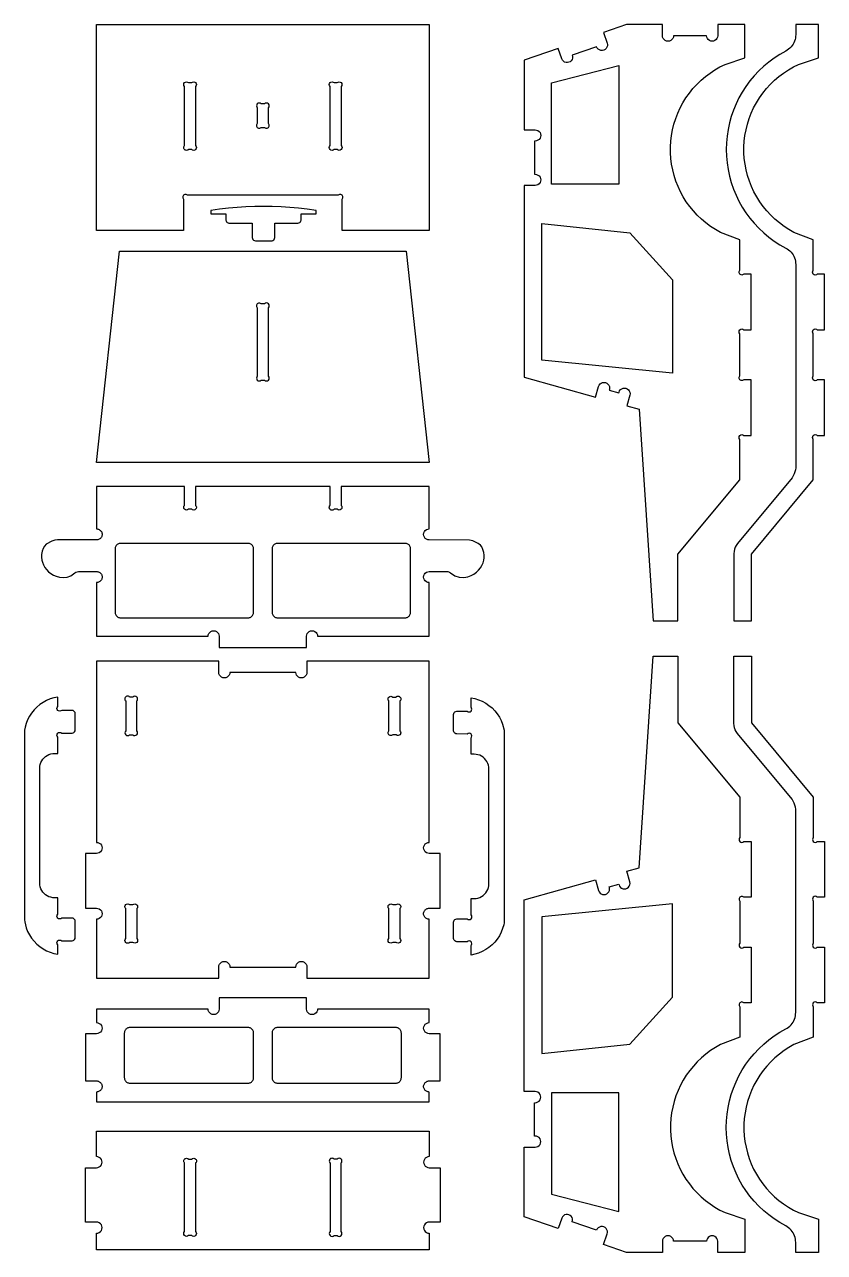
# Model space of a CAD drawing. Extents: x -604.7 to -557.8, y 393.4 to 421.
# Drawn here: x -575.81 to -557.83, y 393.35 to 420.96 of the extents above; entities that cross this region are included whole.
import ezdxf

# ---------------------------------------------------------------- set-up
doc = ezdxf.new("R2010")
doc.units = 0
doc.header["$MEASUREMENT"] = 0
doc.layers.get('0').update_dxf_attribs({"linetype": 'CONTINUOUS'})
doc.layers.get('DEFPOINTS').update_dxf_attribs({"color": 18, "linetype": 'CONTINUOUS'})

msp = doc.modelspace()

# ---------------------------------------------------------------- linework, layer by layer
for points in [[(-568.67, 416.329), (-568.67, 417.034, 1), (-568.758, 417.122), (-572.144, 417.122, 1), (-572.233, 417.034), (-572.233, 416.329), (-574.19, 416.329), (-574.19, 420.958), (-566.713, 420.958), (-566.713, 416.329)], [(-561.238, 420.645), (-561.257, 420.619), (-561.283, 420.6), (-561.313, 420.587), (-561.346, 420.583), (-561.378, 420.587), (-561.408, 420.6), (-561.434, 420.619), (-561.454, 420.645), (-561.467, 420.675), (-561.471, 420.708), (-561.471, 420.958), (-562.28, 420.958), (-562.795, 420.778), (-562.712, 420.542), (-562.706, 420.51), (-562.708, 420.477), (-562.718, 420.446), (-562.736, 420.419), (-562.76, 420.397), (-562.789, 420.383), (-562.821, 420.376), (-562.854, 420.378), (-562.885, 420.388), (-562.912, 420.406), (-562.934, 420.43), (-562.949, 420.459), (-563.496, 420.268), (-563.489, 420.236), (-563.491, 420.203), (-563.501, 420.172), (-563.519, 420.145), (-563.544, 420.123), (-563.573, 420.109), (-563.605, 420.102), (-563.637, 420.104), (-563.668, 420.114), (-563.696, 420.132), (-563.717, 420.156), (-563.732, 420.185), (-563.815, 420.421), (-564.58, 420.154), (-564.58, 418.59), (-564.33, 418.59), (-564.298, 418.586), (-564.268, 418.574), (-564.242, 418.554), (-564.222, 418.528), (-564.209, 418.498), (-564.205, 418.465), (-564.209, 418.433), (-564.222, 418.403), (-564.242, 418.377), (-564.268, 418.357), (-564.298, 418.345), (-564.33, 418.34), (-564.349, 418.34), (-564.349, 417.591), (-564.33, 417.591), (-564.298, 417.587), (-564.268, 417.574), (-564.242, 417.555), (-564.222, 417.529), (-564.209, 417.499), (-564.205, 417.466), (-564.209, 417.434), (-564.222, 417.404), (-564.242, 417.378), (-564.268, 417.358), (-564.298, 417.345), (-564.33, 417.341), (-564.58, 417.341), (-564.58, 413.03), (-562.972, 412.582), (-562.905, 412.823), (-562.892, 412.853), (-562.872, 412.879), (-562.846, 412.898), (-562.815, 412.911), (-562.783, 412.914), (-562.751, 412.91), (-562.721, 412.897), (-562.695, 412.877), (-562.675, 412.851), (-562.663, 412.821), (-562.659, 412.788), (-562.664, 412.756), (-562.669, 412.737), (-562.45, 412.676), (-562.445, 412.695), (-562.432, 412.725), (-562.412, 412.751), (-562.386, 412.77), (-562.356, 412.783), (-562.323, 412.786), (-562.291, 412.782), (-562.261, 412.769), (-562.235, 412.749), (-562.216, 412.723), (-562.203, 412.693), (-562.199, 412.66), (-562.204, 412.628), (-562.271, 412.387), (-561.996, 412.31), (-561.679, 407.553), (-561.122, 407.553), (-561.122, 409.05), (-559.73, 410.725), (-559.73, 411.633, -1), (-559.642, 411.721), (-559.48, 411.721), (-559.48, 412.971), (-559.642, 412.971, -1), (-559.73, 413.059), (-559.73, 414.008, -1), (-559.642, 414.096), (-559.48, 414.096), (-559.48, 415.346), (-559.642, 415.346, -1), (-559.73, 415.434), (-559.73, 416.115), (-560.166, 416.285), (-560.28, 416.35), (-560.389, 416.421), (-560.493, 416.498), (-560.593, 416.582), (-560.687, 416.672), (-560.775, 416.768), (-560.858, 416.869), (-560.934, 416.975), (-561.003, 417.085), (-561.065, 417.2), (-561.12, 417.318), (-561.168, 417.439), (-561.208, 417.563), (-561.24, 417.689), (-561.265, 417.817), (-561.281, 417.946), (-561.29, 418.076), (-561.29, 418.206), (-561.283, 418.336), (-561.267, 418.465), (-561.243, 418.594), (-561.212, 418.72), (-561.173, 418.844), (-561.126, 418.966), (-561.071, 419.084), (-561.01, 419.199), (-560.941, 419.31), (-560.866, 419.416), (-560.785, 419.517), (-560.697, 419.614), (-560.603, 419.704), (-560.504, 419.789), (-560.4, 419.867), (-560.292, 419.939), (-560.179, 420.004), (-560.062, 420.062), (-559.617, 420.208), (-559.617, 420.958), (-560.228, 420.958), (-560.228, 420.708), (-560.232, 420.675), (-560.245, 420.645), (-560.265, 420.619), (-560.291, 420.6), (-560.321, 420.587), (-560.353, 420.583), (-560.386, 420.587), (-560.416, 420.6), (-560.442, 420.619), (-560.461, 420.645), (-560.474, 420.675), (-560.478, 420.708), (-561.221, 420.708), (-561.225, 420.675)], [(-559.475, 418.966), (-559.421, 419.084), (-559.359, 419.199), (-559.291, 419.31), (-559.215, 419.416), (-559.134, 419.517), (-559.046, 419.614), (-558.952, 419.704), (-558.853, 419.789), (-558.749, 419.867), (-558.641, 419.939), (-558.528, 420.004), (-558.411, 420.062), (-557.966, 420.208), (-557.966, 420.958), (-558.475, 420.958), (-558.475, 420.731), (-558.477, 420.693), (-558.482, 420.655), (-558.491, 420.619), (-558.502, 420.583), (-558.517, 420.548), (-558.536, 420.515), (-558.556, 420.484), (-558.58, 420.454), (-558.607, 420.427), (-558.635, 420.403), (-558.666, 420.381), (-558.698, 420.362), (-558.83, 420.287), (-558.957, 420.205), (-559.079, 420.116), (-559.195, 420.019), (-559.305, 419.916), (-559.408, 419.806), (-559.505, 419.69), (-559.594, 419.568), (-559.676, 419.441), (-559.75, 419.31), (-559.817, 419.174), (-559.874, 419.035), (-559.924, 418.892), (-559.964, 418.746), (-559.996, 418.599), (-560.019, 418.449), (-560.032, 418.299), (-560.037, 418.148), (-560.032, 417.997), (-560.019, 417.847), (-559.996, 417.697), (-559.964, 417.55), (-559.924, 417.404), (-559.874, 417.261), (-559.817, 417.122), (-559.75, 416.986), (-559.676, 416.855), (-559.594, 416.728), (-559.505, 416.606), (-559.408, 416.49), (-559.305, 416.38), (-559.195, 416.277), (-559.079, 416.18), (-558.957, 416.091), (-558.83, 416.009), (-558.698, 415.934), (-558.666, 415.915), (-558.635, 415.893), (-558.607, 415.869), (-558.58, 415.842), (-558.556, 415.812), (-558.536, 415.781), (-558.517, 415.748), (-558.502, 415.713), (-558.491, 415.677), (-558.482, 415.641), (-558.477, 415.603), (-558.475, 415.565), (-558.476, 410.995), (-558.482, 410.947), (-558.493, 410.9), (-558.509, 410.855), (-558.531, 410.812), (-558.557, 410.771), (-559.786, 409.29), (-559.812, 409.25), (-559.834, 409.207), (-559.85, 409.162), (-559.861, 409.115), (-559.866, 409.067), (-559.867, 407.553), (-559.471, 407.553), (-559.471, 409.05), (-558.08, 410.725), (-558.08, 411.633, -1), (-557.991, 411.721), (-557.83, 411.721), (-557.83, 412.971), (-557.991, 412.971, -1), (-558.08, 413.059), (-558.08, 414.008, -1), (-557.991, 414.096), (-557.83, 414.096), (-557.83, 415.346), (-557.991, 415.346, -1), (-558.08, 415.434), (-558.08, 416.115), (-558.516, 416.285), (-558.629, 416.35), (-558.738, 416.421), (-558.843, 416.498), (-558.942, 416.582), (-559.036, 416.672), (-559.125, 416.768), (-559.207, 416.869), (-559.283, 416.975), (-559.352, 417.085), (-559.414, 417.2), (-559.469, 417.318), (-559.517, 417.439), (-559.557, 417.563), (-559.589, 417.689), (-559.614, 417.817), (-559.63, 417.946), (-559.639, 418.076), (-559.639, 418.206), (-559.632, 418.336), (-559.616, 418.465), (-559.592, 418.594), (-559.561, 418.72), (-559.522, 418.844)], [(-571.962, 419.564), (-571.962, 418.236, -1), (-572.05, 418.147), (-572.123, 418.147, -1), (-572.212, 418.236), (-572.212, 419.564, -1), (-572.123, 419.652), (-572.05, 419.652, -1)], [(-568.691, 419.564), (-568.691, 418.236, -1), (-568.779, 418.147), (-568.852, 418.147, -1), (-568.941, 418.236), (-568.941, 419.564, -1), (-568.852, 419.652), (-568.779, 419.652, -1)], [(-570.576, 419.086), (-570.576, 418.733, 1), (-570.488, 418.644), (-570.415, 418.644, 1), (-570.326, 418.733), (-570.326, 419.086, 1), (-570.415, 419.174), (-570.488, 419.174, 1)], [(-570.326, 413.053), (-570.326, 414.592, 1), (-570.415, 414.68), (-570.488, 414.68, 1), (-570.576, 414.592), (-570.576, 413.053, 1), (-570.488, 412.965), (-570.415, 412.965, 1)], [(-575.158, 408.583), (-575.094, 408.556), (-575.018, 408.537), (-574.936, 408.53), (-574.847, 408.537), (-574.767, 408.562), (-574.68, 408.63), (-574.652, 408.646), (-574.622, 408.657), (-574.591, 408.662), (-574.19, 408.663), (-574.173, 408.662), (-574.157, 408.658), (-574.142, 408.653), (-574.127, 408.646), (-574.113, 408.637), (-574.101, 408.626), (-574.09, 408.614), (-574.081, 408.6), (-574.074, 408.586), (-574.069, 408.57), (-574.066, 408.554), (-574.065, 408.538), (-574.066, 408.521), (-574.069, 408.505), (-574.074, 408.49), (-574.081, 408.475), (-574.09, 408.462), (-574.101, 408.449), (-574.113, 408.439), (-574.127, 408.429), (-574.142, 408.422), (-574.157, 408.417), (-574.173, 408.414), (-574.19, 408.413), (-574.19, 407.206), (-571.683, 407.206), (-571.679, 407.238), (-571.666, 407.268), (-571.646, 407.294), (-571.62, 407.314), (-571.59, 407.327), (-571.558, 407.331), (-571.526, 407.327), (-571.495, 407.314), (-571.469, 407.294), (-571.45, 407.268), (-571.437, 407.238), (-571.433, 407.206), (-571.433, 406.956), (-569.47, 406.956), (-569.47, 407.206), (-569.465, 407.238), (-569.453, 407.268), (-569.433, 407.294), (-569.407, 407.314), (-569.377, 407.327), (-569.345, 407.331), (-569.312, 407.327), (-569.282, 407.314), (-569.256, 407.294), (-569.236, 407.268), (-569.224, 407.238), (-569.22, 407.206), (-566.713, 407.206), (-566.713, 408.413), (-566.745, 408.417), (-566.775, 408.429), (-566.801, 408.449), (-566.821, 408.475), (-566.834, 408.505), (-566.838, 408.538), (-566.834, 408.57), (-566.821, 408.6), (-566.801, 408.626), (-566.775, 408.646), (-566.745, 408.658), (-566.713, 408.663), (-566.322, 408.663), (-566.291, 408.66), (-566.26, 408.651), (-566.232, 408.636), (-566.14, 408.565), (-566.038, 408.534), (-565.932, 408.531), (-565.847, 408.545), (-565.77, 408.571), (-565.707, 408.604), (-565.646, 408.648), (-565.601, 408.692), (-565.561, 408.742), (-565.527, 408.798), (-565.501, 408.858), (-565.483, 408.92), (-565.477, 408.968), (-565.477, 409.031), (-565.486, 409.091), (-565.505, 409.159), (-565.532, 409.215), (-565.563, 409.256), (-565.609, 409.295), (-565.735, 409.355), (-565.804, 409.369), (-566.713, 409.371), (-566.745, 409.375), (-566.775, 409.388), (-566.801, 409.407), (-566.821, 409.433), (-566.834, 409.463), (-566.838, 409.496), (-566.834, 409.528), (-566.821, 409.558), (-566.801, 409.584), (-566.775, 409.604), (-566.745, 409.617), (-566.713, 409.621), (-566.713, 410.57), (-568.691, 410.57), (-568.691, 410.149, -1), (-568.779, 410.061), (-568.852, 410.061, -1), (-568.941, 410.149), (-568.941, 410.57), (-571.962, 410.57), (-571.962, 410.149, -1), (-572.05, 410.061), (-572.123, 410.061, -1), (-572.212, 410.149), (-572.212, 410.57), (-574.19, 410.57), (-574.19, 409.621), (-574.173, 409.62), (-574.157, 409.617), (-574.142, 409.611), (-574.127, 409.604), (-574.113, 409.595), (-574.101, 409.584), (-574.09, 409.572), (-574.081, 409.558), (-574.074, 409.544), (-574.069, 409.528), (-574.066, 409.512), (-574.065, 409.496), (-574.066, 409.479), (-574.069, 409.463), (-574.074, 409.448), (-574.081, 409.433), (-574.09, 409.42), (-574.101, 409.407), (-574.113, 409.397), (-574.127, 409.388), (-574.142, 409.38), (-574.157, 409.375), (-574.173, 409.372), (-574.19, 409.371), (-575.068, 409.371), (-575.128, 409.365), (-575.195, 409.344), (-575.319, 409.275), (-575.358, 409.233), (-575.387, 409.183), (-575.41, 409.119), (-575.424, 409.046), (-575.426, 408.984), (-575.419, 408.92), (-575.407, 408.873), (-575.383, 408.813), (-575.351, 408.756), (-575.312, 408.704), (-575.268, 408.658), (-575.22, 408.62)], [(-557.966, 393.355), (-558.475, 393.355), (-558.475, 393.582), (-558.477, 393.62), (-558.482, 393.657), (-558.491, 393.694), (-558.502, 393.73), (-558.517, 393.765), (-558.536, 393.798), (-558.556, 393.829), (-558.58, 393.858), (-558.607, 393.886), (-558.635, 393.91), (-558.666, 393.932), (-558.698, 393.951), (-558.83, 394.025), (-558.957, 394.107), (-559.079, 394.197), (-559.195, 394.293), (-559.305, 394.397), (-559.408, 394.507), (-559.505, 394.623), (-559.594, 394.745), (-559.676, 394.871), (-559.75, 395.003), (-559.817, 395.139), (-559.874, 395.278), (-559.924, 395.421), (-559.964, 395.566), (-559.996, 395.714), (-560.019, 395.863), (-560.032, 396.014), (-560.037, 396.165), (-560.032, 396.316), (-560.019, 396.466), (-559.996, 396.615), (-559.964, 396.763), (-559.924, 396.909), (-559.874, 397.051), (-559.817, 397.191), (-559.75, 397.327), (-559.676, 397.458), (-559.594, 397.585), (-559.505, 397.707), (-559.408, 397.823), (-559.305, 397.933), (-559.195, 398.036), (-559.079, 398.133), (-558.957, 398.222), (-558.83, 398.304), (-558.698, 398.378), (-558.666, 398.397), (-558.635, 398.419), (-558.607, 398.444), (-558.58, 398.471), (-558.556, 398.5), (-558.536, 398.532), (-558.517, 398.565), (-558.502, 398.6), (-558.491, 398.635), (-558.482, 398.672), (-558.477, 398.71), (-558.475, 398.747), (-558.476, 403.318), (-558.482, 403.366), (-558.493, 403.413), (-558.509, 403.458), (-558.531, 403.501), (-558.557, 403.541), (-559.786, 405.022), (-559.812, 405.063), (-559.834, 405.106), (-559.85, 405.151), (-559.861, 405.198), (-559.866, 405.246), (-559.867, 406.759), (-559.471, 406.759), (-559.471, 405.262), (-558.08, 403.588), (-558.08, 402.68, 1), (-557.991, 402.592), (-557.83, 402.592), (-557.83, 401.342), (-557.991, 401.342, 1), (-558.08, 401.253), (-558.08, 400.305, 1), (-557.991, 400.217), (-557.83, 400.217), (-557.83, 398.967), (-557.991, 398.967, 1), (-558.08, 398.878), (-558.08, 398.198), (-558.516, 398.027), (-558.629, 397.963), (-558.738, 397.892), (-558.843, 397.814), (-558.942, 397.73), (-559.036, 397.64), (-559.125, 397.545), (-559.207, 397.444), (-559.283, 397.338), (-559.352, 397.228), (-559.414, 397.113), (-559.469, 396.995), (-559.517, 396.874), (-559.557, 396.75), (-559.589, 396.624), (-559.614, 396.496), (-559.63, 396.367), (-559.639, 396.237), (-559.639, 396.107), (-559.632, 395.977), (-559.616, 395.847), (-559.592, 395.719), (-559.561, 395.593), (-559.522, 395.469), (-559.475, 395.347), (-559.421, 395.229), (-559.359, 395.114), (-559.291, 395.003), (-559.215, 394.897), (-559.134, 394.795), (-559.046, 394.699), (-558.952, 394.608), (-558.853, 394.524), (-558.749, 394.445), (-558.641, 394.374), (-558.528, 394.309), (-558.411, 394.251), (-557.966, 394.105)], [(-575.217, 401.338), (-575.258, 401.352), (-575.298, 401.371), (-575.334, 401.396), (-575.367, 401.424), (-575.395, 401.457), (-575.42, 401.493), (-575.439, 401.532), (-575.453, 401.574), (-575.461, 401.616), (-575.464, 401.66), (-575.464, 404.24), (-575.461, 404.283), (-575.453, 404.326), (-575.439, 404.367), (-575.42, 404.406), (-575.395, 404.443), (-575.367, 404.475), (-575.334, 404.504), (-575.298, 404.528), (-575.258, 404.548), (-575.217, 404.562), (-575.174, 404.57), (-575.131, 404.573), (-575.062, 404.573), (-575.062, 404.939, -1), (-574.973, 405.027), (-574.738, 405.028), (-574.717, 405.033), (-574.698, 405.044), (-574.683, 405.059), (-574.672, 405.078), (-574.666, 405.099), (-574.666, 405.469), (-574.672, 405.49), (-574.683, 405.509), (-574.698, 405.524), (-574.717, 405.535), (-574.738, 405.541), (-574.973, 405.541, -1), (-575.062, 405.629), (-575.062, 405.841), (-575.148, 405.823), (-575.233, 405.797), (-575.314, 405.762), (-575.391, 405.72), (-575.465, 405.67), (-575.532, 405.613), (-575.594, 405.55), (-575.649, 405.481), (-575.698, 405.407), (-575.738, 405.328), (-575.771, 405.246), (-575.796, 405.161), (-575.806, 405.097), (-575.807, 400.834), (-575.804, 400.786), (-575.771, 400.654), (-575.738, 400.571), (-575.698, 400.493), (-575.649, 400.419), (-575.594, 400.35), (-575.532, 400.287), (-575.465, 400.23), (-575.391, 400.18), (-575.314, 400.137), (-575.233, 400.103), (-575.148, 400.076), (-575.062, 400.058), (-575.062, 400.27, -1), (-574.973, 400.358), (-574.738, 400.359), (-574.717, 400.365), (-574.698, 400.376), (-574.683, 400.391), (-574.672, 400.41), (-574.666, 400.431), (-574.666, 400.8), (-574.672, 400.821), (-574.683, 400.84), (-574.698, 400.855), (-574.717, 400.866), (-574.738, 400.872), (-574.973, 400.872, -1), (-575.062, 400.961), (-575.062, 401.327), (-575.131, 401.327), (-575.174, 401.329)], [(-573.534, 405.753), (-573.534, 405.082, 1), (-573.445, 404.993), (-573.372, 404.993, 1), (-573.284, 405.082), (-573.284, 405.753, 1), (-573.372, 405.841), (-573.445, 405.841, 1)], [(-567.369, 405.753), (-567.369, 405.082, -1), (-567.457, 404.993), (-567.531, 404.993, -1), (-567.619, 405.082), (-567.619, 405.753, -1), (-567.531, 405.841), (-567.457, 405.841, -1)], [(-565.029, 400.768), (-565.038, 400.721), (-565.062, 400.636), (-565.095, 400.553), (-565.136, 400.475), (-565.184, 400.401), (-565.239, 400.332), (-565.301, 400.269), (-565.369, 400.212), (-565.442, 400.162), (-565.519, 400.119), (-565.601, 400.085), (-565.685, 400.058), (-565.772, 400.04), (-565.772, 400.252, 1), (-565.86, 400.34), (-566.095, 400.341), (-566.116, 400.347), (-566.135, 400.357), (-566.15, 400.373), (-566.161, 400.392), (-566.167, 400.413), (-566.167, 400.782), (-566.161, 400.803), (-566.15, 400.822), (-566.135, 400.837), (-566.116, 400.848), (-566.095, 400.854), (-565.86, 400.854, 1), (-565.772, 400.943), (-565.772, 401.309), (-565.702, 401.309), (-565.659, 401.311), (-565.616, 401.32), (-565.575, 401.334), (-565.536, 401.353), (-565.499, 401.377), (-565.467, 401.406), (-565.438, 401.439), (-565.414, 401.475), (-565.394, 401.514), (-565.38, 401.556), (-565.372, 401.598), (-565.369, 401.642), (-565.369, 404.222), (-565.372, 404.265), (-565.38, 404.308), (-565.394, 404.349), (-565.414, 404.388), (-565.438, 404.424), (-565.467, 404.457), (-565.499, 404.486), (-565.536, 404.51), (-565.575, 404.53), (-565.616, 404.544), (-565.659, 404.552), (-565.702, 404.555), (-565.772, 404.555), (-565.772, 404.921, 1), (-565.86, 405.009), (-566.095, 405.01), (-566.116, 405.015), (-566.135, 405.026), (-566.15, 405.041), (-566.161, 405.06), (-566.167, 405.081), (-566.167, 405.451), (-566.161, 405.472), (-566.15, 405.491), (-566.135, 405.506), (-566.116, 405.517), (-566.095, 405.522), (-565.86, 405.523, 1), (-565.772, 405.611), (-565.772, 405.823), (-565.685, 405.805), (-565.601, 405.779), (-565.519, 405.744), (-565.442, 405.702), (-565.369, 405.652), (-565.301, 405.595), (-565.239, 405.532), (-565.184, 405.463), (-565.136, 405.389), (-565.095, 405.31), (-565.062, 405.228), (-565.029, 405.095), (-565.026, 405.047)], [(-573.284, 401.084), (-573.284, 400.413, -1), (-573.372, 400.325), (-573.445, 400.325, -1), (-573.534, 400.413), (-573.534, 401.084, -1), (-573.445, 401.173), (-573.372, 401.173, -1)], [(-567.369, 401.084), (-567.369, 400.413, -1), (-567.457, 400.325), (-567.531, 400.325, -1), (-567.619, 400.413), (-567.619, 401.084, -1), (-567.531, 401.173), (-567.457, 401.173, -1)], [(-572.123, 395.454), (-572.05, 395.454, -1), (-571.962, 395.366), (-571.962, 393.823, -1), (-572.05, 393.735), (-572.123, 393.735, -1), (-572.212, 393.823), (-572.212, 395.366, -1)], [(-568.941, 395.366), (-568.941, 393.823, 1), (-568.852, 393.735), (-568.779, 393.735, 1), (-568.691, 393.823), (-568.691, 395.366, 1), (-568.779, 395.454), (-568.852, 395.454, 1)]]:
    msp.add_lwpolyline(points, format="xyb", close=True)
for points in [[(-562.451, 417.371), (-563.965, 417.371), (-563.965, 419.651), (-562.451, 420.034)], [(-569.256, 416.702), (-569.256, 416.78), (-569.452, 416.807), (-569.648, 416.829), (-569.845, 416.846), (-570.042, 416.859), (-570.24, 416.866), (-570.437, 416.869), (-570.635, 416.866), (-570.832, 416.859), (-571.03, 416.846), (-571.226, 416.829), (-571.423, 416.807), (-571.619, 416.78), (-571.619, 416.702), (-571.285, 416.702), (-571.284, 416.564), (-571.279, 416.543), (-571.268, 416.524), (-571.253, 416.509), (-571.234, 416.498), (-571.213, 416.492), (-570.693, 416.491), (-570.692, 416.168), (-570.686, 416.147), (-570.675, 416.128), (-570.66, 416.113), (-570.641, 416.102), (-570.62, 416.096), (-570.265, 416.096), (-570.244, 416.098), (-570.224, 416.107), (-570.206, 416.12), (-570.199, 416.128), (-570.188, 416.147), (-570.183, 416.168), (-570.182, 416.491), (-569.662, 416.492), (-569.641, 416.498), (-569.622, 416.509), (-569.606, 416.524), (-569.596, 416.543), (-569.59, 416.564), (-569.589, 416.702)], [(-561.245, 415.217), (-561.245, 413.123), (-564.184, 413.413), (-564.184, 416.485), (-562.205, 416.276)], [(-574.19, 411.111), (-573.672, 415.863), (-567.231, 415.863), (-566.713, 411.111)], [(-573.648, 409.295), (-573.664, 409.294), (-573.68, 409.291), (-573.696, 409.286), (-573.71, 409.279), (-573.724, 409.27), (-573.736, 409.259), (-573.747, 409.247), (-573.756, 409.233), (-573.763, 409.218), (-573.769, 409.203), (-573.772, 409.187), (-573.773, 409.17), (-573.773, 407.748), (-573.772, 407.731), (-573.769, 407.715), (-573.763, 407.7), (-573.756, 407.685), (-573.747, 407.671), (-573.736, 407.659), (-573.724, 407.648), (-573.71, 407.639), (-573.696, 407.632), (-573.68, 407.627), (-573.664, 407.624), (-573.648, 407.623), (-570.785, 407.623), (-570.768, 407.624), (-570.752, 407.627), (-570.737, 407.632), (-570.722, 407.639), (-570.708, 407.648), (-570.696, 407.659), (-570.685, 407.671), (-570.676, 407.685), (-570.669, 407.7), (-570.664, 407.715), (-570.661, 407.731), (-570.66, 407.748), (-570.66, 409.17), (-570.661, 409.187), (-570.664, 409.203), (-570.669, 409.218), (-570.676, 409.233), (-570.685, 409.247), (-570.696, 409.259), (-570.708, 409.27), (-570.722, 409.279), (-570.737, 409.286), (-570.752, 409.291), (-570.768, 409.294), (-570.785, 409.295)], [(-570.118, 409.295), (-570.134, 409.294), (-570.15, 409.291), (-570.166, 409.286), (-570.18, 409.279), (-570.194, 409.27), (-570.206, 409.259), (-570.217, 409.247), (-570.226, 409.233), (-570.233, 409.218), (-570.239, 409.203), (-570.242, 409.187), (-570.243, 409.17), (-570.243, 407.748), (-570.242, 407.731), (-570.239, 407.715), (-570.233, 407.7), (-570.226, 407.685), (-570.217, 407.671), (-570.206, 407.659), (-570.194, 407.648), (-570.18, 407.639), (-570.166, 407.632), (-570.15, 407.627), (-570.134, 407.624), (-570.118, 407.623), (-567.255, 407.623), (-567.238, 407.624), (-567.222, 407.627), (-567.207, 407.632), (-567.192, 407.639), (-567.178, 407.648), (-567.166, 407.659), (-567.155, 407.671), (-567.146, 407.685), (-567.139, 407.7), (-567.134, 407.715), (-567.131, 407.731), (-567.13, 407.748), (-567.13, 409.17), (-567.131, 409.187), (-567.134, 409.203), (-567.139, 409.218), (-567.146, 409.233), (-567.155, 409.247), (-567.166, 409.259), (-567.178, 409.27), (-567.192, 409.279), (-567.207, 409.286), (-567.222, 409.291), (-567.238, 409.294), (-567.255, 409.295)], [(-571.192, 406.395), (-571.197, 406.363), (-571.209, 406.332), (-571.229, 406.307), (-571.255, 406.287), (-571.285, 406.274), (-571.317, 406.27), (-571.35, 406.274), (-571.38, 406.287), (-571.406, 406.307), (-571.426, 406.332), (-571.438, 406.363), (-571.442, 406.395), (-571.442, 406.645), (-574.19, 406.645), (-574.19, 402.574), (-574.157, 402.57), (-574.127, 402.557), (-574.101, 402.537), (-574.081, 402.512), (-574.069, 402.481), (-574.065, 402.449), (-574.069, 402.417), (-574.081, 402.387), (-574.101, 402.361), (-574.127, 402.341), (-574.157, 402.328), (-574.19, 402.324), (-574.44, 402.324), (-574.44, 401.094), (-574.19, 401.094), (-574.157, 401.09), (-574.127, 401.077), (-574.101, 401.057), (-574.081, 401.032), (-574.069, 401.001), (-574.065, 400.969), (-574.069, 400.937), (-574.081, 400.907), (-574.101, 400.881), (-574.127, 400.861), (-574.157, 400.848), (-574.19, 400.844), (-574.19, 399.521), (-571.442, 399.521), (-571.442, 399.771), (-571.438, 399.803), (-571.426, 399.834), (-571.406, 399.859), (-571.38, 399.879), (-571.35, 399.892), (-571.317, 399.896), (-571.285, 399.892), (-571.255, 399.879), (-571.229, 399.859), (-571.209, 399.834), (-571.197, 399.803), (-571.192, 399.771), (-569.71, 399.771), (-569.706, 399.803), (-569.693, 399.834), (-569.673, 399.859), (-569.648, 399.879), (-569.617, 399.892), (-569.585, 399.896), (-569.553, 399.892), (-569.523, 399.879), (-569.497, 399.859), (-569.477, 399.834), (-569.464, 399.803), (-569.46, 399.771), (-569.46, 399.521), (-566.713, 399.521), (-566.713, 400.844), (-566.729, 400.845), (-566.745, 400.848), (-566.761, 400.854), (-566.775, 400.861), (-566.789, 400.87), (-566.801, 400.881), (-566.812, 400.893), (-566.821, 400.907), (-566.828, 400.921), (-566.834, 400.937), (-566.837, 400.953), (-566.838, 400.969), (-566.837, 400.985), (-566.834, 401.001), (-566.828, 401.017), (-566.821, 401.032), (-566.812, 401.045), (-566.801, 401.057), (-566.789, 401.068), (-566.775, 401.077), (-566.761, 401.085), (-566.745, 401.09), (-566.729, 401.093), (-566.713, 401.094), (-566.463, 401.094), (-566.463, 402.324), (-566.713, 402.324), (-566.745, 402.328), (-566.775, 402.341), (-566.801, 402.361), (-566.821, 402.387), (-566.834, 402.417), (-566.838, 402.449), (-566.834, 402.481), (-566.821, 402.512), (-566.801, 402.537), (-566.775, 402.557), (-566.745, 402.57), (-566.713, 402.574), (-566.713, 406.645), (-569.46, 406.645), (-569.46, 406.395), (-569.464, 406.363), (-569.477, 406.332), (-569.497, 406.307), (-569.523, 406.287), (-569.553, 406.274), (-569.585, 406.27), (-569.617, 406.274), (-569.648, 406.287), (-569.673, 406.307), (-569.693, 406.332), (-569.706, 406.363), (-569.71, 406.395)], [(-561.245, 399.096), (-561.245, 401.19), (-564.184, 400.9), (-564.184, 397.828), (-562.205, 398.037)], [(-574.19, 398.272), (-574.44, 398.272), (-574.44, 397.211), (-574.19, 397.211), (-574.173, 397.21), (-574.157, 397.207), (-574.142, 397.202), (-574.127, 397.194), (-574.113, 397.185), (-574.101, 397.175), (-574.09, 397.162), (-574.081, 397.149), (-574.074, 397.134), (-574.069, 397.119), (-574.066, 397.103), (-574.065, 397.086), (-574.066, 397.07), (-574.069, 397.054), (-574.074, 397.038), (-574.081, 397.024), (-574.09, 397.01), (-574.101, 396.998), (-574.113, 396.987), (-574.127, 396.978), (-574.142, 396.971), (-574.157, 396.965), (-574.173, 396.962), (-574.19, 396.961), (-574.19, 396.744), (-566.713, 396.744), (-566.713, 396.961), (-566.729, 396.962), (-566.745, 396.965), (-566.761, 396.971), (-566.775, 396.978), (-566.789, 396.987), (-566.801, 396.998), (-566.812, 397.01), (-566.821, 397.024), (-566.828, 397.038), (-566.834, 397.054), (-566.837, 397.07), (-566.838, 397.086), (-566.837, 397.103), (-566.834, 397.119), (-566.828, 397.134), (-566.821, 397.149), (-566.812, 397.162), (-566.801, 397.175), (-566.789, 397.185), (-566.775, 397.194), (-566.761, 397.202), (-566.745, 397.207), (-566.729, 397.21), (-566.713, 397.211), (-566.463, 397.211), (-566.463, 398.272), (-566.713, 398.272), (-566.745, 398.276), (-566.775, 398.289), (-566.801, 398.309), (-566.821, 398.334), (-566.834, 398.365), (-566.838, 398.397), (-566.834, 398.429), (-566.821, 398.459), (-566.801, 398.485), (-566.775, 398.505), (-566.745, 398.518), (-566.713, 398.522), (-566.713, 398.827), (-569.22, 398.827), (-569.224, 398.795), (-569.236, 398.765), (-569.256, 398.739), (-569.282, 398.719), (-569.312, 398.706), (-569.345, 398.702), (-569.377, 398.706), (-569.407, 398.719), (-569.433, 398.739), (-569.453, 398.765), (-569.465, 398.795), (-569.47, 398.827), (-569.47, 399.077), (-571.433, 399.077), (-571.433, 398.827), (-571.437, 398.795), (-571.45, 398.765), (-571.469, 398.739), (-571.495, 398.719), (-571.526, 398.706), (-571.558, 398.702), (-571.59, 398.706), (-571.62, 398.719), (-571.646, 398.739), (-571.666, 398.765), (-571.679, 398.795), (-571.683, 398.827), (-574.19, 398.827), (-574.19, 398.522), (-574.157, 398.518), (-574.127, 398.505), (-574.101, 398.485), (-574.081, 398.459), (-574.069, 398.429), (-574.065, 398.397), (-574.069, 398.365), (-574.081, 398.334), (-574.101, 398.309), (-574.127, 398.289), (-574.157, 398.276)], [(-573.565, 397.285), (-573.564, 397.269), (-573.56, 397.253), (-573.555, 397.238), (-573.548, 397.223), (-573.539, 397.209), (-573.528, 397.197), (-573.516, 397.186), (-573.502, 397.177), (-573.487, 397.17), (-573.472, 397.165), (-573.456, 397.162), (-573.44, 397.16), (-570.785, 397.16), (-570.768, 397.162), (-570.752, 397.165), (-570.737, 397.17), (-570.722, 397.177), (-570.708, 397.186), (-570.696, 397.197), (-570.685, 397.209), (-570.676, 397.223), (-570.669, 397.238), (-570.664, 397.253), (-570.661, 397.269), (-570.66, 397.285), (-570.66, 398.285), (-570.661, 398.302), (-570.664, 398.318), (-570.669, 398.333), (-570.676, 398.348), (-570.685, 398.362), (-570.696, 398.374), (-570.708, 398.385), (-570.722, 398.394), (-570.737, 398.401), (-570.752, 398.406), (-570.768, 398.409), (-570.785, 398.41), (-573.44, 398.41), (-573.456, 398.409), (-573.472, 398.406), (-573.487, 398.401), (-573.502, 398.394), (-573.516, 398.385), (-573.528, 398.374), (-573.539, 398.362), (-573.548, 398.348), (-573.555, 398.333), (-573.56, 398.318), (-573.564, 398.302), (-573.565, 398.285)], [(-570.243, 397.285), (-570.242, 397.269), (-570.239, 397.253), (-570.233, 397.238), (-570.226, 397.223), (-570.217, 397.209), (-570.206, 397.197), (-570.194, 397.186), (-570.18, 397.177), (-570.166, 397.17), (-570.15, 397.165), (-570.134, 397.162), (-570.118, 397.16), (-567.463, 397.16), (-567.447, 397.162), (-567.431, 397.165), (-567.415, 397.17), (-567.4, 397.177), (-567.387, 397.186), (-567.375, 397.197), (-567.364, 397.209), (-567.355, 397.223), (-567.347, 397.238), (-567.342, 397.253), (-567.339, 397.269), (-567.338, 397.285), (-567.338, 398.285), (-567.339, 398.302), (-567.342, 398.318), (-567.347, 398.333), (-567.355, 398.348), (-567.364, 398.362), (-567.375, 398.374), (-567.387, 398.385), (-567.4, 398.394), (-567.415, 398.401), (-567.431, 398.406), (-567.447, 398.409), (-567.463, 398.41), (-570.118, 398.41), (-570.134, 398.409), (-570.15, 398.406), (-570.166, 398.401), (-570.18, 398.394), (-570.194, 398.385), (-570.206, 398.374), (-570.217, 398.362), (-570.226, 398.348), (-570.233, 398.333), (-570.239, 398.318), (-570.242, 398.302), (-570.243, 398.285)], [(-562.451, 396.942), (-563.965, 396.942), (-563.965, 394.662), (-562.451, 394.279)]]:
    msp.add_lwpolyline(points, close=True)
at = {"layer": 'DEFPOINTS'}
msp.add_lwpolyline([(-562.949, 393.853), (-563.496, 394.045), (-563.489, 394.077), (-563.491, 394.109), (-563.501, 394.14), (-563.519, 394.168), (-563.544, 394.189), (-563.573, 394.204), (-563.605, 394.211), (-563.637, 394.209), (-563.668, 394.199), (-563.696, 394.181), (-563.717, 394.156), (-563.732, 394.127), (-563.815, 393.891), (-564.58, 394.159), (-564.58, 395.722), (-564.33, 395.722), (-564.298, 395.727), (-564.268, 395.739), (-564.242, 395.759), (-564.222, 395.785), (-564.209, 395.815), (-564.205, 395.847), (-564.209, 395.88), (-564.222, 395.91), (-564.242, 395.936), (-564.268, 395.956), (-564.298, 395.968), (-564.33, 395.972), (-564.349, 395.972), (-564.349, 396.721), (-564.33, 396.721), (-564.298, 396.726), (-564.268, 396.738), (-564.242, 396.758), (-564.222, 396.784), (-564.209, 396.814), (-564.205, 396.846), (-564.209, 396.879), (-564.222, 396.909), (-564.242, 396.935), (-564.268, 396.955), (-564.298, 396.967), (-564.33, 396.971), (-564.58, 396.971), (-564.58, 401.283), (-562.972, 401.731), (-562.905, 401.49), (-562.892, 401.46), (-562.872, 401.434), (-562.846, 401.414), (-562.815, 401.402), (-562.783, 401.398), (-562.751, 401.403), (-562.721, 401.416), (-562.695, 401.436), (-562.675, 401.462), (-562.663, 401.492), (-562.659, 401.524), (-562.664, 401.557), (-562.669, 401.575), (-562.45, 401.636), (-562.445, 401.618), (-562.432, 401.588), (-562.412, 401.562), (-562.392, 401.547, 0.065544), (-562.378, 401.539), (-562.356, 401.53), (-562.323, 401.526), (-562.291, 401.531), (-562.261, 401.544), (-562.235, 401.564), (-562.216, 401.59), (-562.203, 401.62), (-562.199, 401.652), (-562.204, 401.685), (-562.271, 401.926), (-561.996, 402.002), (-561.679, 406.759), (-561.122, 406.759), (-561.122, 405.262), (-559.73, 403.588), (-559.73, 402.68, 1), (-559.642, 402.592), (-559.48, 402.592), (-559.48, 401.342), (-559.642, 401.342, 1), (-559.73, 401.253), (-559.73, 400.305, 1), (-559.642, 400.217), (-559.48, 400.217), (-559.48, 398.967), (-559.642, 398.967, 1), (-559.73, 398.878), (-559.73, 398.198), (-560.166, 398.027), (-560.28, 397.963), (-560.389, 397.892), (-560.493, 397.814), (-560.593, 397.73), (-560.687, 397.64), (-560.775, 397.545), (-560.858, 397.444), (-560.934, 397.338), (-561.003, 397.228), (-561.065, 397.113), (-561.12, 396.995), (-561.168, 396.874), (-561.208, 396.75), (-561.24, 396.624), (-561.265, 396.496), (-561.281, 396.367), (-561.29, 396.237), (-561.29, 396.107), (-561.283, 395.977), (-561.267, 395.847), (-561.243, 395.719), (-561.212, 395.593), (-561.173, 395.469), (-561.126, 395.347), (-561.071, 395.229), (-561.01, 395.114), (-560.941, 395.003), (-560.866, 394.897), (-560.785, 394.795), (-560.697, 394.699), (-560.603, 394.608), (-560.504, 394.524), (-560.4, 394.445), (-560.292, 394.374), (-560.179, 394.309), (-560.062, 394.251), (-559.617, 394.105), (-559.617, 393.355), (-560.228, 393.355), (-560.228, 393.605), (-560.232, 393.637), (-560.245, 393.667), (-560.265, 393.693), (-560.291, 393.713), (-560.321, 393.726), (-560.353, 393.73), (-560.386, 393.726), (-560.416, 393.713), (-560.442, 393.693), (-560.461, 393.667), (-560.474, 393.637), (-560.478, 393.605), (-561.221, 393.605), (-561.225, 393.637), (-561.238, 393.667), (-561.257, 393.693), (-561.283, 393.713), (-561.313, 393.726), (-561.346, 393.73), (-561.378, 393.726), (-561.408, 393.713), (-561.434, 393.693), (-561.454, 393.667), (-561.467, 393.637), (-561.471, 393.605), (-561.471, 393.355), (-562.28, 393.355), (-562.795, 393.535), (-562.712, 393.771), (-562.706, 393.803), (-562.708, 393.835), (-562.718, 393.866), (-562.736, 393.894), (-562.76, 393.915), (-562.789, 393.93), (-562.821, 393.937), (-562.854, 393.935), (-562.885, 393.925), (-562.912, 393.907), (-562.934, 393.883)], format="xyb", close=True, dxfattribs=at)
msp.add_lwpolyline([(-574.069, 393.944), (-574.081, 393.974), (-574.101, 394), (-574.127, 394.02), (-574.157, 394.032), (-574.19, 394.037), (-574.44, 394.037), (-574.44, 395.26), (-574.19, 395.26), (-574.157, 395.264), (-574.127, 395.277), (-574.101, 395.297), (-574.081, 395.323), (-574.069, 395.353), (-574.065, 395.385), (-574.069, 395.418), (-574.081, 395.448), (-574.101, 395.474), (-574.127, 395.493), (-574.157, 395.506), (-574.19, 395.51), (-574.19, 396.079), (-566.713, 396.079), (-566.713, 395.51), (-566.745, 395.506), (-566.775, 395.493), (-566.801, 395.474), (-566.821, 395.448), (-566.834, 395.418), (-566.838, 395.385), (-566.834, 395.353), (-566.821, 395.323), (-566.801, 395.297), (-566.775, 395.277), (-566.745, 395.264), (-566.713, 395.26), (-566.463, 395.26), (-566.463, 394.037), (-566.713, 394.037), (-566.745, 394.032), (-566.775, 394.02), (-566.801, 394), (-566.821, 393.974), (-566.834, 393.944), (-566.838, 393.912), (-566.834, 393.879), (-566.821, 393.849), (-566.801, 393.823), (-566.775, 393.803), (-566.745, 393.791), (-566.713, 393.787), (-566.713, 393.416), (-574.19, 393.416), (-574.19, 393.787), (-574.157, 393.791), (-574.127, 393.803), (-574.101, 393.823), (-574.081, 393.849), (-574.069, 393.879), (-574.065, 393.912)], close=True, dxfattribs=at)

doc.saveas('drawing.dxf')
